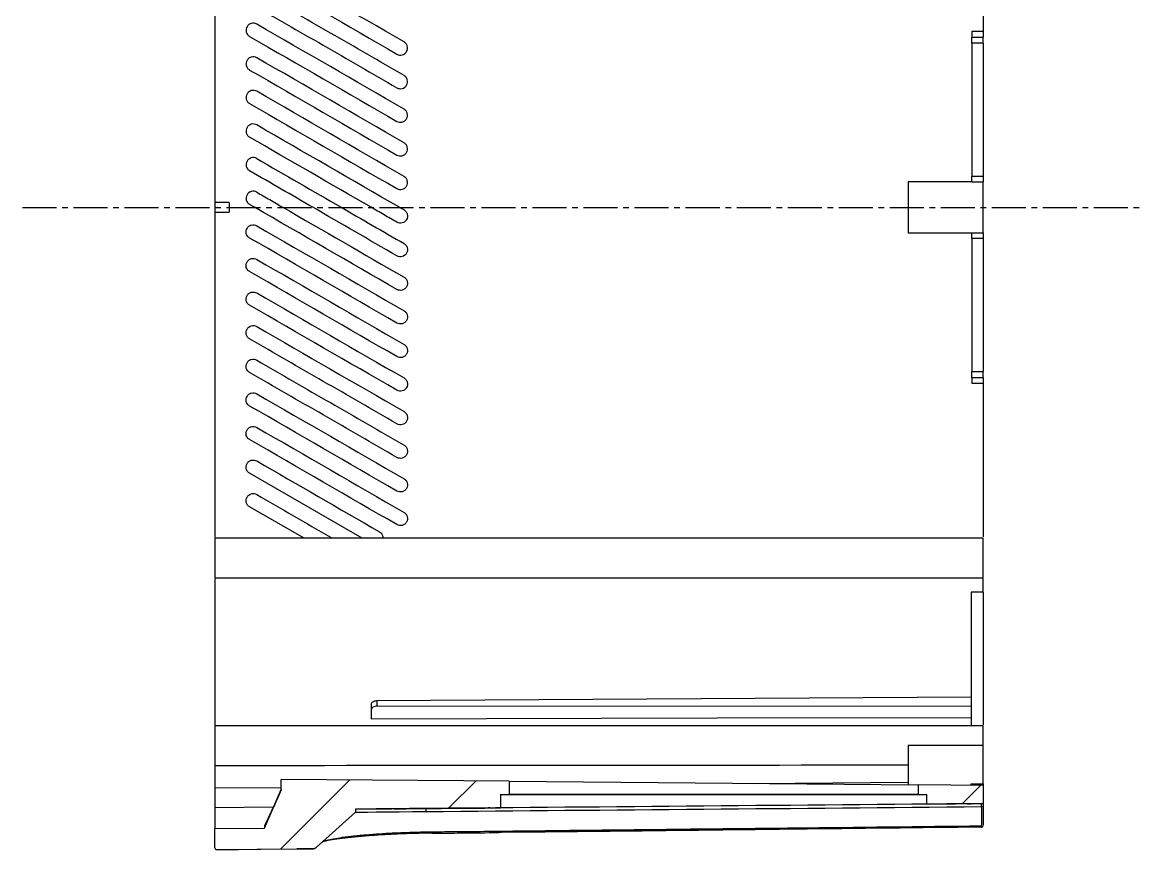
# Model space of a CAD drawing. Header units: millimetres. Extents: x 1677 to 3499, y -182 to 1106.
# Drawn here: x 2683.3 to 2880.4, y 438.8 to 584.8 of the extents above; entities that cross this region are included whole.
import ezdxf

# ---------------------------------------------------------------- set-up
doc = ezdxf.new("R2010")
doc.units = ezdxf.units.MM
doc.linetypes.add('CENTERX2', pattern=[20.32, 12.7, -2.54, 2.54, -2.54])
doc.linetypes.add('点画线', pattern=[18, 12, -2, 2, -2])
doc.layers.add('中心线层', color=1, linetype='CENTERX2', lineweight=25)

msp = doc.modelspace()

# ---------------------------------------------------------------- hatches: boundary and pattern name
at = {"layer": '中心线层', "linetype": 'Continuous', "lineweight": 18}
h = msp.add_hatch(dxfattribs=at)
h.set_pattern_fill('ANSI31', scale=5, style=0)
edge = h.paths.add_edge_path(flags=0)
edge.add_line((2728.97, 451.19), (2728.97, 449.37))
edge.add_spline(control_points=[(2728.97, 449.37), (2727.99, 447.1), (2727, 444.83), (2726.02, 442.56)], knot_values=[0, 0, 0, 0, 7.415334, 7.415334, 7.415334, 7.415334], weights=[1, 1, 1, 1], degree=3, periodic=0)
edge.add_spline(control_points=[(2726.02, 442.56), (2723.1, 442.54), (2720.18, 442.51), (2717.26, 442.49)], knot_values=[0, 0, 0, 0, 8.754907, 8.754907, 8.754907, 8.754907], weights=[1, 1, 1, 1], degree=3, periodic=0)
edge.add_line((2717.26, 442.49), (2717.26, 439.09))
edge.add_spline(control_points=[(2717.26, 439.09), (2717.26, 439.06), (2717.27, 439.02), (2717.28, 438.99), (2717.29, 438.96), (2717.31, 438.93), (2717.33, 438.9), (2717.35, 438.87), (2717.38, 438.85), (2717.4, 438.83), (2717.43, 438.82), (2717.47, 438.8), (2717.5, 438.8), (2717.52, 438.79), (2717.54, 438.79), (2717.56, 438.79)], knot_values=[0, 0, 0, 0, 0.099955, 0.099955, 0.099955, 0.204308, 0.204308, 0.204308, 0.305586, 0.305586, 0.305586, 0.406862, 0.406862, 0.406862, 0.473952, 0.473952, 0.473952, 0.473952], weights=[1, 1, 1, 1, 1, 1, 1, 1, 1, 1, 1, 1, 1, 1, 1, 1], degree=3, periodic=0)
edge.add_spline(control_points=[(2717.56, 438.79), (2722.28, 438.83), (2727, 438.87), (2731.72, 438.91)], knot_values=[0, 0, 0, 0, 14.160067, 14.160067, 14.160067, 14.160067], weights=[1, 1, 1, 1], degree=3, periodic=0)
edge.add_spline(control_points=[(2731.72, 438.91), (2732.64, 438.92), (2733.56, 438.93), (2734.48, 438.94)], knot_values=[0, 0, 0, 0, 2.758853, 2.758853, 2.758853, 2.758853], weights=[1, 1, 1, 1], degree=3, periodic=0)
edge.add_spline(control_points=[(2734.48, 438.94), (2734.6, 438.94), (2734.71, 438.96), (2734.81, 439), (2734.92, 439.03), (2735.02, 439.09), (2735.11, 439.16), (2735.12, 439.17), (2735.13, 439.18), (2735.14, 439.19)], knot_values=[0, 0, 0, 0, 0.337559, 0.337559, 0.337559, 0.675119, 0.675119, 0.675119, 0.72155, 0.72155, 0.72155, 0.72155], weights=[1, 1, 1, 1, 1, 1, 1, 1, 1, 1], degree=3, periodic=0)
edge.add_spline(control_points=[(2735.14, 439.19), (2737.45, 441.26), (2739.77, 443.33), (2742.08, 445.4)], knot_values=[0, 0, 0, 0, 9.312657, 9.312657, 9.312657, 9.312657], weights=[1, 1, 1, 1], degree=3, periodic=0)
edge.add_line((2742.08, 445.4), (2742.07, 445.93))
edge.add_line((2742.07, 445.93), (2767.66, 446.16))
edge.add_line((2767.66, 446.16), (2767.66, 448.5))
edge.add_line((2767.66, 448.5), (2769.16, 448.5))
edge.add_line((2769.16, 448.5), (2769.16, 450.84))
edge.add_line((2769.16, 450.84), (2728.97, 451.19))
h = msp.add_hatch(dxfattribs=at)
h.set_pattern_fill('ANSI31', scale=5, style=0)
h.paths.add_polyline_path([(2852.76, 446.9), (2852.76, 450.11), (2841.36, 450.21), (2841.36, 448.5), (2842.86, 448.5), (2842.86, 446.81)], flags=0)

# ---------------------------------------------------------------- linework, layer by layer
at = {"layer": '中心线层', "color": 7, "linetype": 'Continuous', "lineweight": 25}
for p, q in [((2717.26, 606.55), (2717.26, 552.96)), ((2852.76, 606.55), (2852.76, 583.15)), ((2852.76, 583.15), (2850.76, 583.15)), ((2850.76, 583.15), (2850.76, 582.11)), ((2850.76, 582.11), (2852.76, 582.11)), ((2850.76, 581.07), (2850.76, 582.11)), ((2852.76, 583.15), (2852.76, 582.11)), ((2852.76, 581.07), (2852.76, 582.11)), ((2852.76, 581.07), (2850.76, 581.07)), ((2850.76, 581.07), (2850.76, 557.61)), ((2852.76, 581.07), (2852.76, 557.61)), ((2850.76, 556.61), (2839.53, 556.61)), ((2839.53, 556.61), (2839.53, 547.61)), ((2850.76, 557.61), (2852.76, 557.61)), ((2850.76, 556.61), (2850.76, 557.61)), ((2850.76, 556.61), (2852.76, 556.61)), ((2852.76, 557.61), (2852.76, 556.61)), ((2852.76, 547.61), (2852.76, 556.61)), ((2719.76, 552.96), (2717.26, 552.96)), ((2717.26, 552.96), (2717.26, 551.26)), ((2719.76, 552.96), (2719.76, 552.12)), ((2719.76, 552.12), (2719.76, 551.26)), ((2724.27, 552.12), (2723.39, 552.62)), ((2749.81, 552.12), (2749.82, 552.11)), ((2750.62, 551.65), (2749.82, 552.11)), ((2717.26, 551.26), (2719.76, 551.26)), ((2717.26, 551.26), (2717.26, 493.89)), ((2839.53, 547.61), (2850.76, 547.61)), ((2850.76, 547.61), (2852.76, 547.61)), ((2850.76, 546.61), (2850.76, 547.61)), ((2852.76, 546.61), (2850.76, 546.61)), ((2850.76, 546.61), (2850.76, 523.15)), ((2852.76, 547.61), (2852.76, 546.61)), ((2852.76, 546.61), (2852.76, 523.15)), ((2850.76, 523.15), (2852.76, 523.15)), ((2850.76, 522.11), (2850.76, 523.15)), ((2852.76, 522.11), (2852.76, 523.15)), ((2850.76, 522.11), (2852.76, 522.11)), ((2850.76, 522.11), (2850.76, 521.07)), ((2850.76, 521.07), (2852.76, 521.07)), ((2852.76, 522.11), (2852.76, 521.07)), ((2852.76, 521.07), (2852.76, 493.95)), ((2743.25, 493.73), (2723.39, 505.2)), ((2732.99, 493.73), (2723.39, 499.27)), ((2852.76, 493.73), (2717.26, 493.73)), ((2717.26, 493.73), (2717.26, 486.73)), ((2737.63, 493.94), (2737.88, 493.73)), ((2852.76, 486.73), (2852.76, 493.73)), ((2717.26, 486.73), (2852.76, 486.73)), ((2717.26, 486.55), (2717.26, 460.76)), ((2852.76, 484.23), (2852.76, 486.6)), ((2850.64, 484.23), (2850.64, 465.75)), ((2852.76, 484.23), (2850.64, 484.23)), ((2852.76, 484.23), (2852.76, 460.83)), ((2745.84, 465.08), (2850.64, 465.75)), ((2850.64, 465.75), (2850.64, 464.05)), ((2744.84, 464.43), (2744.84, 463.47)), ((2744.84, 463.47), (2744.84, 461.89)), ((2745.84, 465.08), (2745.84, 464.11)), ((2850.64, 464.05), (2745.84, 464.11)), ((2850.64, 464.05), (2850.64, 460.61)), ((2852.76, 460.61), (2717.26, 460.61)), ((2717.26, 460.61), (2717.26, 453.65)), ((2852.76, 457.15), (2852.76, 460.61)), ((2852.76, 457.15), (2839.53, 457.15)), ((2839.53, 457.15), (2839.53, 450.23)), ((2852.76, 450.4), (2852.76, 457.15)), ((2717.26, 453.65), (2717.26, 449.69)), ((2717.26, 449.69), (2728.97, 449.78)), ((2717.26, 449.69), (2717.26, 446.18)), ((2726.02, 442.56), (2728.97, 449.37)), ((2769.16, 450.84), (2728.97, 451.19)), ((2728.97, 449.37), (2728.97, 451.19)), ((2769.16, 450.84), (2769.16, 448.5)), ((2769.16, 450.84), (2841.36, 450.21)), ((2813, 450.46), (2839.53, 450.67)), ((2841.36, 448.5), (2841.36, 450.21)), ((2852.76, 450.11), (2841.36, 450.21)), ((2850.64, 450.4), (2852.76, 450.4)), ((2850.64, 450.13), (2850.64, 450.4)), ((2852.76, 450.4), (2852.76, 450.11)), ((2852.76, 450.11), (2852.76, 446.9)), ((2728.26, 447.73), (2727.83, 446.83)), ((2767.66, 448.5), (2769.16, 448.5)), ((2767.66, 448.5), (2767.66, 446.16)), ((2767.66, 448.5), (2769.16, 448.5)), ((2769.16, 448.5), (2769.16, 448.5)), ((2769.16, 448.5), (2769.16, 448.5)), ((2841.36, 448.5), (2769.16, 448.5)), ((2769.16, 448.5), (2841.36, 448.5)), ((2841.36, 448.5), (2842.86, 448.5)), ((2841.36, 448.5), (2841.36, 448.5)), ((2841.36, 448.5), (2842.86, 448.5)), ((2841.36, 448.5), (2841.36, 448.5)), ((2842.86, 446.81), (2842.86, 448.5)), ((2717.26, 446.18), (2717.26, 442.49)), ((2742.07, 445.93), (2767.66, 446.16)), ((2742.07, 445.93), (2742.08, 445.4)), ((2754.53, 445.51), (2754.53, 446.04)), ((2757.19, 446.07), (2758.39, 446.08)), ((2758.39, 446.08), (2757.19, 446.07)), ((2757.19, 446.07), (2757.19, 446.07)), ((2842.86, 446.81), (2767.66, 446.16)), ((2767.66, 446.16), (2767.66, 446.16)), ((2842.86, 446.81), (2852.76, 446.9)), ((2847.87, 446.86), (2842.86, 446.81)), ((2842.86, 446.81), (2847.87, 446.86)), ((2842.86, 446.81), (2842.86, 446.81)), ((2842.86, 446.81), (2842.86, 446.81)), ((2852.46, 446.37), (2852.46, 446.9)), ((2852.48, 446.37), (2852.48, 443)), ((2852.76, 446.9), (2852.76, 446.9)), ((2852.76, 446.9), (2852.76, 446.51)), ((2852.76, 446.51), (2852.76, 443.05)), ((2742.08, 445.4), (2735.14, 439.19)), ((2717.26, 442.49), (2726.02, 442.56)), ((2717.26, 439.09), (2717.26, 442.49)), ((2726.09, 443.08), (2726.05, 443.02)), ((2852.48, 443), (2852.48, 442.74)), ((2736.19, 440.13), (2736.28, 440.18)), ((2717.56, 438.79), (2731.72, 438.91)), ((2717.56, 438.79), (2717.56, 438.78)), ((2731.72, 438.91), (2734.48, 438.94)), ((2733.13, 438.92), (2731.72, 438.91)), ((2731.72, 438.91), (2731.72, 438.91)), ((2734.48, 438.93), (2733.13, 438.92)), ((2734.75, 438.98), (2734.48, 438.93))]:
    msp.add_line(p, q, dxfattribs=at)
at = {"layer": '中心线层', "linetype": '点画线', "ltscale": 0.5}
msp.add_line((2683.3, 552.11), (2880.38, 552.11), dxfattribs=at)
at = {"layer": '中心线层', "color": 8, "linetype": 'Continuous', "lineweight": 25}
msp.add_line((2727.57, 446.27), (2717.26, 446.18), dxfattribs=at)
at = {"layer": '中心线层', "color": 7, "linetype": 'Continuous', "lineweight": 25}
for points in [[(2744.84, 461.89), (2805.8, 462.02), (2850.64, 462.12)], [(2754.53, 446.04), (2752.57, 446.03), (2750.66, 446.01), (2748.85, 445.99), (2747.19, 445.98), (2745.71, 445.97), (2744.44, 445.95), (2743.43, 445.95), (2742.68, 445.94), (2742.23, 445.93), (2742.07, 445.93)], [(2742.08, 445.4), (2742.32, 445.41), (2743.02, 445.41), (2744.17, 445.42), (2745.71, 445.44), (2747.59, 445.45), (2749.75, 445.47), (2752.09, 445.49), (2754.53, 445.51)], [(2748.81, 445.99), (2748.96, 445.99), (2749.41, 446), (2750.11, 446), (2751, 446.01), (2752.03, 446.02), (2753.1, 446.03), (2754.12, 446.04), (2755.02, 446.05), (2755.72, 446.05), (2756.16, 446.06), (2756.31, 446.06), (2756.16, 446.06), (2755.72, 446.05), (2755.02, 446.05), (2754.12, 446.04), (2753.1, 446.03), (2752.03, 446.02), (2751, 446.01), (2750.11, 446), (2749.41, 446), (2748.96, 445.99), (2748.81, 445.99)], [(2757.01, 446.06), (2755.46, 446.05), (2754, 446.04), (2752.68, 446.03), (2751.57, 446.02), (2750.69, 446.01), (2750.08, 446), (2749.78, 446), (2749.78, 446), (2750.08, 446), (2750.69, 446.01), (2751.57, 446.02), (2752.68, 446.03), (2754, 446.04), (2755.46, 446.05), (2757.01, 446.06)], [(2757.01, 446.06), (2757.04, 446.06), (2757.08, 446.06), (2757.11, 446.06), (2757.13, 446.07), (2757.16, 446.07), (2757.17, 446.07), (2757.18, 446.07), (2757.19, 446.07)], [(2757.19, 446.07), (2757.18, 446.07), (2757.17, 446.07), (2757.16, 446.07), (2757.13, 446.07), (2757.11, 446.06), (2757.08, 446.06), (2757.04, 446.06), (2757.01, 446.06)], [(2758.57, 446.08), (2758.53, 446.08), (2758.5, 446.08), (2758.47, 446.08), (2758.44, 446.08), (2758.42, 446.08), (2758.4, 446.08), (2758.39, 446.08), (2758.39, 446.08)], [(2758.39, 446.08), (2758.39, 446.08), (2758.4, 446.08), (2758.42, 446.08), (2758.44, 446.08), (2758.47, 446.08), (2758.5, 446.08), (2758.53, 446.08), (2758.57, 446.08)], [(2758.57, 446.08), (2760.12, 446.09), (2761.58, 446.1), (2762.89, 446.12), (2764.01, 446.13), (2764.88, 446.13), (2765.49, 446.14), (2765.8, 446.14), (2765.49, 446.14), (2764.88, 446.13), (2764.01, 446.13), (2762.89, 446.12), (2761.58, 446.1), (2760.12, 446.09), (2758.57, 446.08)], [(2852.48, 446.37), (2852.47, 446.37), (2852.46, 446.37)], [(2717.56, 438.78), (2725.35, 438.85), (2731.72, 438.91)]]:
    msp.add_lwpolyline(points, dxfattribs=at)
msp.add_ellipse((2566.28, 457.11), major_axis=(1002.67, 0), ratio=0.003491, start_param=4.863544, end_param=4.988405, dxfattribs=at)
for points in [[(2750.62, 581.3), (2741.95, 586.3), (2733.29, 591.3), (2724.64, 596.3)], [(2723.39, 594.13), (2732.04, 589.14), (2740.71, 584.14), (2749.37, 579.13)], [(2750.62, 569.44), (2741.96, 574.44), (2733.3, 579.44), (2724.64, 584.44)], [(2723.39, 582.27), (2732.05, 577.27), (2740.71, 572.27), (2749.37, 567.27)], [(2750.62, 563.51), (2741.96, 568.51), (2733.3, 573.51), (2724.64, 578.51)], [(2723.39, 576.34), (2732.05, 571.34), (2740.71, 566.34), (2749.37, 561.34)], [(2750.62, 557.58), (2741.96, 562.58), (2733.3, 567.58), (2724.64, 572.58)], [(2723.39, 570.41), (2732.05, 565.41), (2740.71, 560.41), (2749.37, 555.41)], [(2749.81, 552.12), (2741.42, 556.96), (2733.03, 561.81), (2724.64, 566.65)], [(2744.81, 552.12), (2737.67, 556.24), (2730.53, 560.36), (2723.39, 564.48)], [(2724.64, 560.72), (2729.6, 557.85), (2734.57, 554.98), (2739.54, 552.12)], [(2734.54, 552.12), (2730.82, 554.26), (2727.1, 556.41), (2723.39, 558.55)], [(2749.37, 537.62), (2741, 542.46), (2732.63, 547.29), (2724.27, 552.12)], [(2729.27, 552.12), (2736.38, 548.01), (2743.5, 543.9), (2750.62, 539.79)], [(2749.37, 543.55), (2744.42, 546.41), (2739.48, 549.26), (2734.54, 552.12)], [(2739.54, 552.12), (2743.23, 549.98), (2746.92, 547.85), (2750.62, 545.72)], [(2724.64, 548.86), (2733.3, 543.86), (2741.96, 538.86), (2750.62, 533.86)], [(2749.37, 531.7), (2740.71, 536.7), (2732.05, 541.7), (2723.39, 546.7)], [(2724.64, 542.93), (2733.3, 537.93), (2741.96, 532.93), (2750.62, 527.93)], [(2749.37, 525.77), (2740.71, 530.77), (2732.05, 535.77), (2723.39, 540.77)], [(2724.64, 537.01), (2733.3, 532), (2741.96, 527), (2750.62, 522.01)], [(2749.37, 519.84), (2740.71, 524.84), (2732.05, 529.84), (2723.39, 534.84)], [(2724.64, 531.08), (2733.3, 526.08), (2741.96, 521.08), (2750.62, 516.08)], [(2724.64, 519.22), (2733.3, 514.22), (2741.96, 509.22), (2750.62, 504.22)], [(2749.37, 502.06), (2740.71, 507.05), (2732.05, 512.05), (2723.39, 517.06)], [(2724.64, 513.29), (2733.3, 508.29), (2741.96, 503.29), (2750.62, 498.29)], [(2749.37, 496.13), (2740.71, 501.12), (2732.05, 506.12), (2723.39, 511.13)], [(2724.64, 507.36), (2731.86, 503.19), (2739.08, 499.03), (2746.29, 494.86)], [(2724.64, 501.44), (2728.97, 498.93), (2733.3, 496.43), (2737.63, 493.94)], [(2852.46, 446.9), (2819.82, 446.61), (2787.17, 446.33), (2754.53, 446.04)], [(2754.53, 445.51), (2787.18, 445.8), (2819.82, 446.08), (2852.46, 446.37)], [(2852.56, 446.38), (2852.54, 446.37), (2852.51, 446.37), (2852.48, 446.36)], [(2734.48, 438.94), (2734.73, 438.94), (2734.96, 439.03), (2735.14, 439.19)], [(2734.48, 438.93), (2734.48, 438.93), (2734.48, 438.93), (2734.48, 438.94)]]:
    msp.add_open_spline(points, degree=3, dxfattribs=at)
for points, knots in [([(2750.62, 575.37), (2746.29, 577.87), (2741.96, 580.37), (2733.3, 585.37), (2728.97, 587.87), (2724.64, 590.37)], [0, 0, 0, 0, 7773.972586, 7773.972586, 15547.945171, 15547.945171, 15547.945171, 15547.945171]), ([(2723.39, 588.2), (2727.72, 585.7), (2732.05, 583.2), (2740.71, 578.2), (2745.04, 575.7), (2749.37, 573.2)], [0, 0, 0, 0, 7766.248298, 7766.248298, 15532.496596, 15532.496596, 15532.496596, 15532.496596]), ([(2724.64, 584.44), (2724.49, 584.52), (2724.34, 584.58), (2724.01, 584.62), (2723.84, 584.61), (2723.53, 584.52), (2723.38, 584.45), (2723.12, 584.25), (2723.01, 584.12), (2722.85, 583.84), (2722.79, 583.68), (2722.75, 583.36), (2722.76, 583.19), (2722.85, 582.88), (2722.92, 582.73), (2723.12, 582.47), (2723.24, 582.36), (2723.39, 582.27)], [0, 0, 0, 0, 6425.952473, 6425.952473, 12851.904946, 12851.904946, 19277.85742, 19277.85742, 25703.809893, 25703.809893, 32129.762366, 32129.762366, 38555.714839, 38555.714839, 44981.667313, 44981.667313, 51407.619786, 51407.619786, 51407.619786, 51407.619786]), ([(2749.37, 579.13), (2749.51, 579.05), (2749.67, 579), (2749.99, 578.96), (2750.16, 578.97), (2750.47, 579.05), (2750.62, 579.13), (2750.88, 579.32), (2750.99, 579.45), (2751.16, 579.73), (2751.21, 579.89), (2751.25, 580.22), (2751.24, 580.38), (2751.16, 580.7), (2751.08, 580.85), (2750.88, 581.11), (2750.76, 581.22), (2750.62, 581.3)], [0, 0, 0, 0, 6499.162463, 6499.162463, 12998.324925, 12998.324925, 19497.487388, 19497.487388, 25996.64985, 25996.64985, 32495.812313, 32495.812313, 38994.974776, 38994.974776, 45494.137238, 45494.137238, 51993.299701, 51993.299701, 51993.299701, 51993.299701]), ([(2724.64, 578.51), (2724.49, 578.59), (2724.34, 578.65), (2724.01, 578.69), (2723.84, 578.68), (2723.53, 578.59), (2723.38, 578.52), (2723.12, 578.32), (2723.01, 578.19), (2722.85, 577.91), (2722.79, 577.75), (2722.75, 577.43), (2722.76, 577.26), (2722.85, 576.95), (2722.92, 576.8), (2723.12, 576.54), (2723.24, 576.43), (2723.39, 576.34)], [0, 0, 0, 0, 6430.90031, 6430.90031, 12861.80062, 12861.80062, 19292.70093, 19292.70093, 25723.60124, 25723.60124, 32154.50155, 32154.50155, 38585.40186, 38585.40186, 45016.30217, 45016.30217, 51447.20248, 51447.20248, 51447.20248, 51447.20248]), ([(2749.37, 573.2), (2749.51, 573.12), (2749.67, 573.07), (2749.99, 573.03), (2750.16, 573.04), (2750.47, 573.12), (2750.62, 573.2), (2750.88, 573.39), (2750.99, 573.52), (2751.16, 573.8), (2751.21, 573.96), (2751.25, 574.29), (2751.24, 574.45), (2751.16, 574.77), (2751.08, 574.92), (2750.88, 575.18), (2750.76, 575.29), (2750.62, 575.37)], [0, 0, 0, 0, 6504.16573, 6504.16573, 13008.331461, 13008.331461, 19512.497191, 19512.497191, 26016.662921, 26016.662921, 32520.828652, 32520.828652, 39024.994382, 39024.994382, 45529.160112, 45529.160112, 52033.325842, 52033.325842, 52033.325842, 52033.325842]), ([(2724.64, 572.58), (2724.49, 572.66), (2724.34, 572.72), (2724.01, 572.76), (2723.84, 572.75), (2723.53, 572.66), (2723.38, 572.59), (2723.12, 572.39), (2723.01, 572.26), (2722.85, 571.98), (2722.79, 571.82), (2722.75, 571.5), (2722.76, 571.33), (2722.85, 571.02), (2722.92, 570.87), (2723.12, 570.61), (2723.24, 570.5), (2723.39, 570.41)], [0, 0, 0, 0, 6435.880368, 6435.880368, 12871.760735, 12871.760735, 19307.641103, 19307.641103, 25743.521471, 25743.521471, 32179.401839, 32179.401839, 38615.282206, 38615.282206, 45051.162574, 45051.162574, 51487.042942, 51487.042942, 51487.042942, 51487.042942]), ([(2749.37, 567.27), (2749.51, 567.19), (2749.67, 567.14), (2749.99, 567.1), (2750.16, 567.11), (2750.47, 567.19), (2750.62, 567.27), (2750.88, 567.46), (2750.99, 567.59), (2751.16, 567.87), (2751.21, 568.03), (2751.25, 568.36), (2751.24, 568.52), (2751.16, 568.84), (2751.08, 568.99), (2750.88, 569.25), (2750.76, 569.36), (2750.62, 569.44)], [0, 0, 0, 0, 6509.200835, 6509.200835, 13018.40167, 13018.40167, 19527.602505, 19527.602505, 26036.80334, 26036.80334, 32546.004175, 32546.004175, 39055.20501, 39055.20501, 45564.405845, 45564.405845, 52073.60668, 52073.60668, 52073.60668, 52073.60668]), ([(2724.64, 566.65), (2724.49, 566.73), (2724.34, 566.79), (2724.01, 566.83), (2723.84, 566.82), (2723.53, 566.73), (2723.38, 566.66), (2723.12, 566.46), (2723.01, 566.33), (2722.85, 566.05), (2722.79, 565.89), (2722.75, 565.57), (2722.76, 565.4), (2722.85, 565.09), (2722.92, 564.94), (2723.12, 564.68), (2723.24, 564.57), (2723.39, 564.48)], [0, 0, 0, 0, 6440.892574, 6440.892574, 12881.785149, 12881.785149, 19322.677723, 19322.677723, 25763.570297, 25763.570297, 32204.462872, 32204.462872, 38645.355446, 38645.355446, 45086.24802, 45086.24802, 51527.140595, 51527.140595, 51527.140595, 51527.140595]), ([(2749.37, 561.34), (2749.51, 561.26), (2749.67, 561.21), (2749.99, 561.17), (2750.16, 561.18), (2750.47, 561.26), (2750.62, 561.34), (2750.88, 561.53), (2750.99, 561.66), (2751.16, 561.94), (2751.21, 562.1), (2751.25, 562.43), (2751.24, 562.59), (2751.16, 562.91), (2751.08, 563.06), (2750.88, 563.32), (2750.76, 563.43), (2750.62, 563.51)], [0, 0, 0, 0, 6514.267687, 6514.267687, 13028.535375, 13028.535375, 19542.803062, 19542.803062, 26057.07075, 26057.07075, 32571.338437, 32571.338437, 39085.606124, 39085.606124, 45599.873812, 45599.873812, 52114.141499, 52114.141499, 52114.141499, 52114.141499]), ([(2724.64, 560.72), (2724.49, 560.8), (2724.34, 560.86), (2724.01, 560.9), (2723.84, 560.89), (2723.53, 560.8), (2723.38, 560.73), (2723.12, 560.53), (2723.01, 560.4), (2722.85, 560.12), (2722.79, 559.96), (2722.75, 559.64), (2722.76, 559.47), (2722.85, 559.16), (2722.92, 559.01), (2723.12, 558.75), (2723.24, 558.64), (2723.39, 558.55)], [0, 0, 0, 0, 6445.936858, 6445.936858, 12891.873716, 12891.873716, 19337.810574, 19337.810574, 25783.747432, 25783.747432, 32229.684291, 32229.684291, 38675.621149, 38675.621149, 45121.558007, 45121.558007, 51567.494865, 51567.494865, 51567.494865, 51567.494865]), ([(2749.37, 555.41), (2749.51, 555.33), (2749.67, 555.28), (2749.99, 555.24), (2750.16, 555.25), (2750.47, 555.33), (2750.62, 555.41), (2750.88, 555.6), (2750.99, 555.73), (2751.16, 556.01), (2751.21, 556.17), (2751.25, 556.5), (2751.24, 556.66), (2751.16, 556.98), (2751.08, 557.13), (2750.88, 557.39), (2750.76, 557.5), (2750.62, 557.58)], [0, 0, 0, 0, 6519.366198, 6519.366198, 13038.732396, 13038.732396, 19558.098594, 19558.098594, 26077.464792, 26077.464792, 32596.830989, 32596.830989, 39116.197187, 39116.197187, 45635.563385, 45635.563385, 52154.929583, 52154.929583, 52154.929583, 52154.929583]), ([(2724.64, 554.79), (2724.49, 554.87), (2724.34, 554.93), (2724.01, 554.97), (2723.84, 554.96), (2723.53, 554.87), (2723.38, 554.8), (2723.12, 554.6), (2723.01, 554.47), (2722.85, 554.19), (2722.79, 554.03), (2722.75, 553.71), (2722.76, 553.54), (2722.85, 553.23), (2722.92, 553.08), (2723.12, 552.82), (2723.24, 552.71), (2723.39, 552.62)], [0, 0, 0, 0, 6451.013144, 6451.013144, 12902.026289, 12902.026289, 19353.039433, 19353.039433, 25804.052578, 25804.052578, 32255.065722, 32255.065722, 38706.078866, 38706.078866, 45157.092011, 45157.092011, 51608.105155, 51608.105155, 51608.105155, 51608.105155]), ([(2724.64, 554.79), (2725.4, 554.35), (2726.95, 553.46), (2728.49, 552.57), (2729.27, 552.12)], [0, 0, 0, 0, 7732.5031, 15566.357807, 15566.357807, 15566.357807, 15566.357807]), ([(2749.37, 549.48), (2748.61, 549.92), (2747.09, 550.8), (2745.57, 551.68), (2744.81, 552.12)], [0, 0, 0, 0, 7795.931441, 15697.645838, 15697.645838, 15697.645838, 15697.645838]), ([(2750.62, 551.65), (2750.76, 551.57), (2750.88, 551.46), (2751.08, 551.2), (2751.16, 551.05), (2751.24, 550.73), (2751.25, 550.57), (2751.21, 550.24), (2751.16, 550.08), (2750.99, 549.8), (2750.88, 549.68), (2750.62, 549.48), (2750.48, 549.4), (2750.16, 549.32), (2749.99, 549.31), (2749.67, 549.35), (2749.51, 549.4), (2749.37, 549.48)], [0, 0, 0, 0, 6524.563563, 6524.563563, 13049.127126, 13049.127126, 19573.690688, 19573.690688, 26098.254251, 26098.254251, 32622.817814, 32622.817814, 39147.381377, 39147.381377, 45671.94494, 45671.94494, 52196.508502, 52196.508502, 52196.508502, 52196.508502]), ([(2723.39, 546.7), (2723.24, 546.78), (2723.12, 546.89), (2722.92, 547.15), (2722.85, 547.3), (2722.76, 547.61), (2722.75, 547.78), (2722.79, 548.1), (2722.85, 548.26), (2723.01, 548.54), (2723.12, 548.67), (2723.38, 548.87), (2723.53, 548.94), (2723.85, 549.03), (2724.01, 549.04), (2724.34, 549), (2724.49, 548.94), (2724.64, 548.86)], [0, 0, 0, 0, 6456.051347, 6456.051347, 12912.102694, 12912.102694, 19368.154041, 19368.154041, 25824.205389, 25824.205389, 32280.256736, 32280.256736, 38736.308083, 38736.308083, 45192.35943, 45192.35943, 51648.410777, 51648.410777, 51648.410777, 51648.410777]), ([(2750.62, 545.72), (2750.76, 545.64), (2750.88, 545.53), (2751.08, 545.27), (2751.16, 545.12), (2751.24, 544.8), (2751.25, 544.64), (2751.21, 544.31), (2751.16, 544.15), (2750.99, 543.87), (2750.88, 543.75), (2750.62, 543.55), (2750.48, 543.47), (2750.16, 543.39), (2749.99, 543.38), (2749.67, 543.42), (2749.51, 543.47), (2749.37, 543.55)], [0, 0, 0, 0, 6529.723086, 6529.723086, 13059.446172, 13059.446172, 19589.169259, 19589.169259, 26118.892345, 26118.892345, 32648.615431, 32648.615431, 39178.338517, 39178.338517, 45708.061603, 45708.061603, 52237.78469, 52237.78469, 52237.78469, 52237.78469]), ([(2723.39, 540.77), (2723.24, 540.85), (2723.12, 540.96), (2722.92, 541.22), (2722.85, 541.37), (2722.76, 541.68), (2722.75, 541.85), (2722.79, 542.17), (2722.85, 542.33), (2723.01, 542.62), (2723.12, 542.74), (2723.38, 542.94), (2723.53, 543.02), (2723.85, 543.1), (2724.01, 543.11), (2724.34, 543.07), (2724.49, 543.02), (2724.64, 542.93)], [0, 0, 0, 0, 6461.19196, 6461.19196, 12922.383919, 12922.383919, 19383.575879, 19383.575879, 25844.767839, 25844.767839, 32305.959799, 32305.959799, 38767.151758, 38767.151758, 45228.343718, 45228.343718, 51689.535678, 51689.535678, 51689.535678, 51689.535678]), ([(2750.62, 539.79), (2750.76, 539.71), (2750.88, 539.6), (2751.08, 539.34), (2751.16, 539.19), (2751.24, 538.87), (2751.25, 538.71), (2751.21, 538.38), (2751.16, 538.22), (2750.99, 537.94), (2750.88, 537.82), (2750.62, 537.62), (2750.48, 537.54), (2750.16, 537.46), (2749.99, 537.45), (2749.67, 537.49), (2749.51, 537.54), (2749.37, 537.62)], [0, 0, 0, 0, 6534.914039, 6534.914039, 13069.828077, 13069.828077, 19604.742116, 19604.742116, 26139.656154, 26139.656154, 32674.570193, 32674.570193, 39209.484232, 39209.484232, 45744.39827, 45744.39827, 52279.312309, 52279.312309, 52279.312309, 52279.312309]), ([(2723.39, 534.84), (2723.24, 534.92), (2723.12, 535.03), (2722.92, 535.29), (2722.85, 535.44), (2722.76, 535.76), (2722.75, 535.92), (2722.79, 536.25), (2722.85, 536.41), (2723.01, 536.69), (2723.12, 536.81), (2723.38, 537.01), (2723.53, 537.09), (2723.85, 537.17), (2724.01, 537.18), (2724.34, 537.14), (2724.49, 537.09), (2724.64, 537.01)], [0, 0, 0, 0, 6466.364329, 6466.364329, 12932.728657, 12932.728657, 19399.092986, 19399.092986, 25865.457315, 25865.457315, 32331.821643, 32331.821643, 38798.185972, 38798.185972, 45264.550301, 45264.550301, 51730.914629, 51730.914629, 51730.914629, 51730.914629]), ([(2750.62, 533.86), (2750.76, 533.78), (2750.88, 533.67), (2751.08, 533.41), (2751.16, 533.26), (2751.24, 532.95), (2751.25, 532.78), (2751.21, 532.46), (2751.16, 532.3), (2750.99, 532.01), (2750.88, 531.89), (2750.62, 531.69), (2750.48, 531.61), (2750.16, 531.53), (2749.99, 531.52), (2749.67, 531.56), (2749.51, 531.61), (2749.37, 531.7)], [0, 0, 0, 0, 6540.134723, 6540.134723, 13080.269445, 13080.269445, 19620.404168, 19620.404168, 26160.538891, 26160.538891, 32700.673613, 32700.673613, 39240.808336, 39240.808336, 45780.943059, 45780.943059, 52321.077781, 52321.077781, 52321.077781, 52321.077781]), ([(2723.39, 528.91), (2723.24, 528.99), (2723.12, 529.1), (2722.92, 529.36), (2722.85, 529.51), (2722.76, 529.83), (2722.75, 530), (2722.79, 530.32), (2722.85, 530.48), (2723.01, 530.76), (2723.12, 530.89), (2723.38, 531.09), (2723.53, 531.16), (2723.85, 531.24), (2724.01, 531.26), (2724.34, 531.21), (2724.49, 531.16), (2724.64, 531.08)], [0, 0, 0, 0, 6471.568363, 6471.568363, 12943.136726, 12943.136726, 19414.705089, 19414.705089, 25886.273452, 25886.273452, 32357.841815, 32357.841815, 38829.410178, 38829.410178, 45300.978541, 45300.978541, 51772.546904, 51772.546904, 51772.546904, 51772.546904]), ([(2749.37, 513.91), (2745.04, 516.41), (2740.71, 518.91), (2732.05, 523.91), (2727.72, 526.41), (2723.39, 528.91)], [0, 0, 0, 0, 7833.70446, 7833.70446, 15667.40892, 15667.40892, 15667.40892, 15667.40892]), ([(2750.62, 527.93), (2750.76, 527.85), (2750.88, 527.74), (2751.08, 527.48), (2751.16, 527.33), (2751.24, 527.02), (2751.25, 526.85), (2751.21, 526.53), (2751.16, 526.37), (2750.99, 526.09), (2750.88, 525.96), (2750.62, 525.76), (2750.48, 525.69), (2750.16, 525.6), (2749.99, 525.59), (2749.67, 525.63), (2749.51, 525.69), (2749.37, 525.77)], [0, 0, 0, 0, 6545.386667, 6545.386667, 13090.773335, 13090.773335, 19636.160002, 19636.160002, 26181.546669, 26181.546669, 32726.933336, 32726.933336, 39272.320004, 39272.320004, 45817.706671, 45817.706671, 52363.093338, 52363.093338, 52363.093338, 52363.093338]), ([(2723.39, 522.98), (2723.24, 523.07), (2723.12, 523.18), (2722.92, 523.44), (2722.85, 523.59), (2722.76, 523.9), (2722.75, 524.07), (2722.79, 524.39), (2722.85, 524.55), (2723.01, 524.83), (2723.12, 524.96), (2723.38, 525.16), (2723.53, 525.23), (2723.85, 525.32), (2724.01, 525.33), (2724.34, 525.28), (2724.49, 525.23), (2724.64, 525.15)], [0, 0, 0, 0, 6476.803972, 6476.803972, 12953.607945, 12953.607945, 19430.411917, 19430.411917, 25907.21589, 25907.21589, 32384.019862, 32384.019862, 38860.823835, 38860.823835, 45337.627807, 45337.627807, 51814.43178, 51814.43178, 51814.43178, 51814.43178]), ([(2724.64, 525.15), (2728.97, 522.65), (2733.3, 520.15), (2741.96, 515.15), (2746.29, 512.65), (2750.62, 510.15)], [0, 0, 0, 0, 7835.838768, 7835.838768, 15671.677536, 15671.677536, 15671.677536, 15671.677536]), ([(2749.37, 507.98), (2745.04, 510.48), (2740.71, 512.98), (2732.05, 517.98), (2727.72, 520.48), (2723.39, 522.98)], [0, 0, 0, 0, 7840.054139, 7840.054139, 15680.108277, 15680.108277, 15680.108277, 15680.108277]), ([(2750.62, 522.01), (2750.76, 521.92), (2750.88, 521.81), (2751.08, 521.55), (2751.16, 521.4), (2751.24, 521.09), (2751.25, 520.92), (2751.21, 520.6), (2751.16, 520.44), (2750.99, 520.16), (2750.88, 520.03), (2750.62, 519.83), (2750.48, 519.76), (2750.16, 519.67), (2749.99, 519.66), (2749.67, 519.7), (2749.51, 519.76), (2749.37, 519.84)], [0, 0, 0, 0, 6550.669801, 6550.669801, 13101.339602, 13101.339602, 19652.009403, 19652.009403, 26202.679204, 26202.679204, 32753.349005, 32753.349005, 39304.018806, 39304.018806, 45854.688607, 45854.688607, 52405.358408, 52405.358408, 52405.358408, 52405.358408]), ([(2723.39, 517.06), (2723.24, 517.14), (2723.12, 517.25), (2722.92, 517.51), (2722.85, 517.66), (2722.76, 517.97), (2722.75, 518.14), (2722.79, 518.46), (2722.85, 518.62), (2723.01, 518.9), (2723.12, 519.03), (2723.38, 519.23), (2723.53, 519.3), (2723.85, 519.39), (2724.01, 519.4), (2724.34, 519.36), (2724.49, 519.3), (2724.64, 519.22)], [0, 0, 0, 0, 6482.071063, 6482.071063, 12964.142127, 12964.142127, 19446.21319, 19446.21319, 25928.284254, 25928.284254, 32410.355317, 32410.355317, 38892.42638, 38892.42638, 45374.497444, 45374.497444, 51856.568507, 51856.568507, 51856.568507, 51856.568507]), ([(2750.62, 516.08), (2750.76, 515.99), (2750.88, 515.89), (2751.08, 515.63), (2751.16, 515.48), (2751.24, 515.16), (2751.25, 514.99), (2751.21, 514.67), (2751.16, 514.51), (2750.99, 514.23), (2750.88, 514.1), (2750.62, 513.9), (2750.48, 513.83), (2750.16, 513.74), (2749.99, 513.73), (2749.67, 513.78), (2749.51, 513.83), (2749.37, 513.91)], [0, 0, 0, 0, 6555.984059, 6555.984059, 13111.968118, 13111.968118, 19667.952176, 19667.952176, 26223.936235, 26223.936235, 32779.920294, 32779.920294, 39335.904353, 39335.904353, 45891.888411, 45891.888411, 52447.87247, 52447.87247, 52447.87247, 52447.87247]), ([(2723.39, 511.13), (2723.24, 511.21), (2723.12, 511.32), (2722.92, 511.58), (2722.85, 511.73), (2722.76, 512.04), (2722.75, 512.21), (2722.79, 512.53), (2722.85, 512.69), (2723.01, 512.97), (2723.12, 513.1), (2723.38, 513.3), (2723.53, 513.37), (2723.85, 513.46), (2724.01, 513.47), (2724.34, 513.43), (2724.49, 513.37), (2724.64, 513.29)], [0, 0, 0, 0, 6487.371239, 6487.371239, 12974.742478, 12974.742478, 19462.113717, 19462.113717, 25949.484955, 25949.484955, 32436.856194, 32436.856194, 38924.227433, 38924.227433, 45411.598672, 45411.598672, 51898.969911, 51898.969911, 51898.969911, 51898.969911]), ([(2750.62, 510.15), (2750.76, 510.07), (2750.88, 509.96), (2751.08, 509.7), (2751.16, 509.55), (2751.24, 509.23), (2751.25, 509.07), (2751.21, 508.74), (2751.16, 508.58), (2750.99, 508.3), (2750.88, 508.18), (2750.62, 507.98), (2750.48, 507.9), (2750.16, 507.82), (2749.99, 507.81), (2749.67, 507.85), (2749.51, 507.9), (2749.37, 507.98)], [0, 0, 0, 0, 6561.329528, 6561.329528, 13122.659056, 13122.659056, 19683.988584, 19683.988584, 26245.318112, 26245.318112, 32806.64764, 32806.64764, 39367.977168, 39367.977168, 45929.306695, 45929.306695, 52490.636223, 52490.636223, 52490.636223, 52490.636223]), ([(2723.39, 505.2), (2723.24, 505.28), (2723.12, 505.39), (2722.92, 505.65), (2722.85, 505.8), (2722.76, 506.11), (2722.75, 506.28), (2722.79, 506.6), (2722.85, 506.76), (2723.01, 507.05), (2723.12, 507.17), (2723.38, 507.37), (2723.53, 507.45), (2723.84, 507.53), (2724.01, 507.54), (2724.34, 507.5), (2724.49, 507.45), (2724.64, 507.36)], [0, 0, 0, 0, 6492.699496, 6492.699496, 12985.398991, 12985.398991, 19478.098487, 19478.098487, 25970.797982, 25970.797982, 32463.497478, 32463.497478, 38956.196973, 38956.196973, 45448.896469, 45448.896469, 51941.595965, 51941.595965, 51941.595965, 51941.595965]), ([(2750.62, 504.22), (2750.76, 504.14), (2750.88, 504.03), (2751.08, 503.77), (2751.16, 503.62), (2751.24, 503.31), (2751.25, 503.14), (2751.21, 502.82), (2751.16, 502.66), (2750.99, 502.37), (2750.89, 502.25), (2750.63, 502.05), (2750.48, 501.97), (2750.16, 501.89), (2749.99, 501.88), (2749.67, 501.92), (2749.51, 501.97), (2749.37, 502.06)], [0, 0, 0, 0, 6566.706264, 6566.706264, 13133.412528, 13133.412528, 19700.118792, 19700.118792, 26266.825056, 26266.825056, 32833.53132, 32833.53132, 39400.237584, 39400.237584, 45966.943848, 45966.943848, 52533.650112, 52533.650112, 52533.650112, 52533.650112]), ([(2723.39, 499.27), (2723.24, 499.35), (2723.12, 499.46), (2722.92, 499.72), (2722.85, 499.87), (2722.76, 500.19), (2722.75, 500.35), (2722.79, 500.68), (2722.85, 500.83), (2723.01, 501.12), (2723.12, 501.24), (2723.38, 501.44), (2723.52, 501.52), (2724, 501.65), (2724.35, 501.6), (2724.64, 501.44)], [0, 0, 0, 0, 5769.714355, 5769.714355, 11539.42871, 11539.42871, 17309.143066, 17309.143066, 23078.857421, 23078.857421, 28848.571776, 28848.571776, 34618.286131, 34618.286131, 46157.714842, 46157.714842, 46157.714842, 46157.714842]), ([(2750.62, 498.29), (2750.76, 498.21), (2750.88, 498.1), (2751.08, 497.84), (2751.16, 497.69), (2751.24, 497.38), (2751.25, 497.21), (2751.21, 496.89), (2751.16, 496.73), (2751, 496.45), (2750.89, 496.32), (2750.63, 496.12), (2750.48, 496.05), (2750, 495.92), (2749.65, 495.96), (2749.37, 496.13)], [0, 0, 0, 0, 5835.075949, 5835.075949, 11670.151897, 11670.151897, 17505.227846, 17505.227846, 23340.303795, 23340.303795, 29175.379743, 29175.379743, 35010.455692, 35010.455692, 46680.607589, 46680.607589, 46680.607589, 46680.607589]), ([(2746.29, 494.86), (2746.4, 494.78), (2746.63, 494.62), (2746.84, 494.24), (2746.93, 493.93), (2746.9, 493.76), (2746.9, 493.73)], [0, 0, 0, 0, 8665.178261, 17328.130802, 26043.589518, 28053.034681, 28053.034681, 28053.034681, 28053.034681]), ([(2744.84, 464.43), (2744.84, 464.51), (2744.87, 464.59), (2744.97, 464.75), (2745.04, 464.82), (2745.32, 465), (2745.57, 465.07), (2745.84, 465.08)], [0, 0, 0, 0, 5557.139972, 5557.139972, 11114.279945, 11114.279945, 22228.559889, 22228.559889, 22228.559889, 22228.559889]), ([(2745.84, 464.11), (2745.71, 464.11), (2745.58, 464.09), (2745.33, 464.03), (2745.22, 463.98), (2744.95, 463.8), (2744.84, 463.64), (2744.84, 463.47)], [0, 0, 0, 0, 5557.971411, 5557.971411, 11115.942823, 11115.942823, 22231.885645, 22231.885645, 22231.885645, 22231.885645]), ([(2728.97, 449.36), (2728.85, 449.09), (2728.61, 448.52), (2728.37, 447.97), (2728.24, 447.69)], [0, 0, 0, 0, 7642.840919, 15809.972371, 15809.972371, 15809.972371, 15809.972371]), ([(2727.83, 446.83), (2727.74, 446.62), (2727.51, 446.13), (2727.25, 445.59), (2726.92, 444.89), (2726.5, 444), (2726.21, 443.37), (2726.01, 442.96)], [0, 0, 0, 0, 6926.951924, 16131.502082, 21389.693386, 25723.695774, 34344.982411, 34344.982411, 34344.982411, 34344.982411]), ([(2852.46, 446.9), (2852.54, 446.9), (2852.62, 446.9), (2852.73, 446.9), (2852.76, 446.9), (2852.76, 446.9)], [0, 0, 0, 0, 8291.079916, 8291.079916, 16582.159832, 16582.159832, 16582.159832, 16582.159832]), ([(2852.76, 446.51), (2852.76, 446.5), (2852.75, 446.48), (2852.74, 446.46), (2852.72, 446.44), (2852.69, 446.42), (2852.66, 446.41), (2852.63, 446.4), (2852.6, 446.39), (2852.57, 446.38), (2852.56, 446.38)], [0, 0, 0, 0, 8447.391229, 16416.302373, 23927.531297, 30998.32899, 37646.403824, 43862.843244, 49661.834359, 55059.334329, 55059.334329, 55059.334329, 55059.334329]), ([(2726.05, 443.02), (2726.04, 442.98), (2726.04, 442.93), (2726.03, 442.86), (2726.03, 442.82), (2726.03, 442.74), (2726.02, 442.69), (2726.02, 442.66)], [0, 0, 0, 0, 5531.673031, 5531.673031, 11063.346061, 11063.346061, 22126.692122, 22126.692122, 22126.692122, 22126.692122]), ([(2755.46, 441.7), (2753.98, 441.67), (2751.44, 441.62), (2747.94, 441.47), (2745.06, 441.29), (2742.44, 441.08), (2740.15, 440.84), (2738.3, 440.59), (2736.96, 440.37), (2736.5, 440.25), (2736.32, 440.2)], [0, 0, 0, 0, 9210.304971, 15797.806144, 22384.603642, 28876.65345, 35367.455063, 41867.20578, 48367.416482, 52784.469692, 52784.469692, 52784.469692, 52784.469692]), ([(2755.5, 441.68), (2755.81, 441.68), (2757.5, 441.7), (2761.45, 441.74), (2765.09, 441.78), (2767.36, 441.81)], [0, 0, 0, 0, 1742.781375, 9572.446554, 22395.975093, 22395.975093, 22395.975093, 22395.975093]), ([(2852.48, 442.76), (2841.54, 442.64), (2815.42, 442.35), (2787.37, 442), (2769.94, 441.85), (2767.68, 441.84), (2767.36, 441.83)], [0, 0, 0, 0, 10997.369032, 26256.779299, 28197.118789, 28520.253785, 28520.253785, 28520.253785, 28520.253785]), ([(2852.48, 442.75), (2852.51, 442.76), (2852.56, 442.77), (2852.64, 442.81), (2852.7, 442.87), (2852.72, 442.92), (2852.74, 442.94)], [0, 0, 0, 0, 7369.378701, 14723.388549, 22079.135862, 29422.853806, 29422.853806, 29422.853806, 29422.853806]), ([(2735.14, 439.19), (2735.21, 439.25), (2735.31, 439.35), (2735.77, 439.75), (2735.97, 439.93), (2735.97, 439.93)], [0, 0, 0, 0, 14854.828311, 22211.482176, 22216.222794, 22216.222794, 22216.222794, 22216.222794]), ([(2717.26, 439.09), (2717.26, 439.01), (2717.3, 438.93), (2717.41, 438.82), (2717.49, 438.79), (2717.56, 438.79)], [0, 0, 0, 0, 7882.491584, 7882.491584, 15764.983168, 15764.983168, 15764.983168, 15764.983168]), ([(2717.26, 439.08), (2717.26, 439.01), (2717.29, 438.93), (2717.41, 438.81), (2717.49, 438.78), (2717.56, 438.78)], [0, 0, 0, 0, 7882.498868, 7882.498868, 15764.997737, 15764.997737, 15764.997737, 15764.997737])]:
    msp.add_open_spline(points, degree=3, knots=knots, dxfattribs=at)
at = {"layer": '中心线层', "color": 8, "linetype": 'Continuous', "lineweight": 25}
for points, knots in [([(2727.83, 446.83), (2727.73, 446.6), (2727.13, 445.33), (2726.53, 444.06), (2726.05, 443.02)], [0, 0, 0, 0, 2876.590122, 15806.627791, 15806.627791, 15806.627791, 15806.627791]), ([(2849.96, 446.88), (2849.97, 446.88), (2850.14, 446.88), (2850.38, 446.88), (2850.65, 446.88), (2850.67, 446.88), (2850.66, 446.88), (2850.59, 446.88), (2850.57, 446.88)], [0, 0, 0, 0, 411.041493, 6251.959264, 17796.69882, 29338.149378, 37449.390339, 42192.475478, 42192.475478, 42192.475478, 42192.475478]), ([(2736.28, 440.18), (2736.36, 440.23), (2736.56, 440.36), (2737.4, 440.58), (2738.86, 440.84), (2740.67, 441.08), (2742.88, 441.32), (2745.39, 441.54), (2748.19, 441.72), (2751.39, 441.86), (2754.97, 441.94), (2758.8, 441.97), (2765.18, 442.02), (2785.47, 442.27), (2815.43, 442.58), (2841.54, 442.87), (2852.48, 443)], [0, 0, 0, 0, 1878.435789, 4392.519393, 6521.930863, 8713.161911, 10839.62072, 13026.019422, 15189.076208, 17407.645319, 20125.545048, 22858.194045, 25591.960562, 33801.173452, 66301.510122, 89715.773321, 89715.773321, 89715.773321, 89715.773321])]:
    msp.add_open_spline(points, degree=3, knots=knots, dxfattribs=at)

doc.saveas('drawing.dxf')
